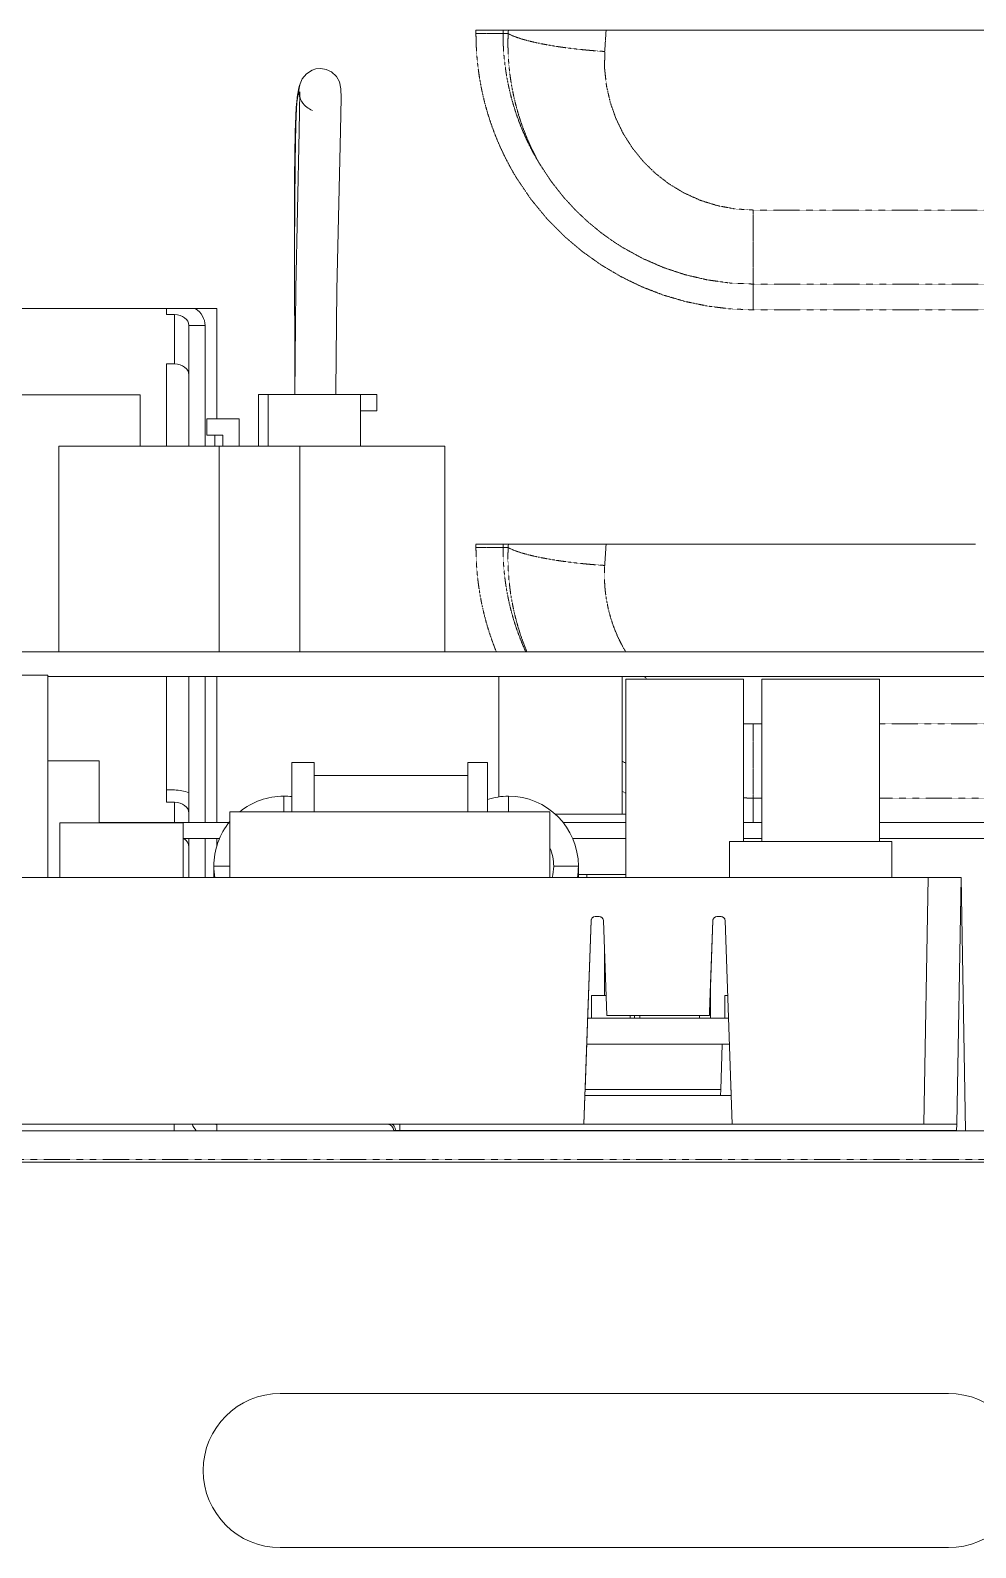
# Model space of a CAD drawing. Header units: millimetres. Extents: x 60499 to 556746, y 248297 to 497145.
# Drawn here: x 268243 to 270792, y 353530 to 357621 of the extents above; entities that cross this region are included whole.
import ezdxf

# ---------------------------------------------------------------- set-up
doc = ezdxf.new("R2010")
doc.units = ezdxf.units.MM
doc.linetypes.add('PHANTOM', pattern=[20, 10, -2, 2, -2, 2, -2])

msp = doc.modelspace()

# ---------------------------------------------------------------- linework, layer by layer
at = {"color": 7, "linetype": 'PHANTOM', "lineweight": 13, "ltscale": 0.000199986}
for p, q in [((269444.8, 357621.1), (269444.8, 357612.2)), ((269517.7, 357621.1), (269517.7, 357612.2)), ((269444.8, 356235.4), (269444.8, 356226.5)), ((269517.7, 356235.4), (269517.7, 356226.5))]:
    msp.add_line(p, q, dxfattribs=at)
at = {"color": 7, "lineweight": 13, "ltscale": 0.001225}
for p, q in [((269499.1, 357621.1), (269444.8, 357621.1)), ((269499.1, 356235.4), (269444.8, 356235.4))]:
    msp.add_line(p, q, dxfattribs=at)
at = {"color": 7, "linetype": 'PHANTOM', "lineweight": 13, "ltscale": 0.001644}
for p, q in [((269517.7, 357612.2), (269444.8, 357612.2)), ((269517.7, 356226.5), (269444.8, 356226.5))]:
    msp.add_line(p, q, dxfattribs=at)
at = {"color": 7, "lineweight": 13, "ltscale": 0.03937}
for p, q in [((269499.1, 357621.1), (272911.3, 357621.1)), ((266529.3, 356871.5), (268746.4, 356871.5)), ((267275.6, 356638.1), (268539.4, 356638.1)), ((269499.1, 356235.4), (270792, 356235.4)), ((266440.9, 355945.3), (272909.4, 355945.3)), ((268290, 355878.8), (272909.4, 355878.8)), ((272917.8, 355485.7), (270533.1, 355485.7)), ((272917.8, 355441.8), (270533.1, 355441.8)), ((270664, 355336.7), (266971.5, 355336.7)), ((266971.5, 355336.7), (270664.1, 355336.7)), ((270664.1, 355336.7), (266971.5, 355336.7)), ((266121.8, 354654.3), (290166.5, 354654.3)), ((267899.6, 354671.5), (269735.9, 354671.5)), ((269735.9, 354671.5), (267899.6, 354671.5)), ((270740.8, 354655.2), (269239.9, 354655.2)), ((269239.9, 354655.2), (270740.8, 354655.2)), ((266121.8, 354569.4), (290166.5, 354569.4)), ((268917.2, 353945.8), (270718.6, 353945.8)), ((270718.6, 353530.1), (268917.2, 353530.1))]:
    msp.add_line(p, q, dxfattribs=at)
at = {"color": 7, "linetype": 'PHANTOM', "lineweight": 13, "ltscale": 0.000311018}
for p, q in [((269531.5, 357612.2), (269517.7, 357612.2)), ((269531.5, 356226.5), (269517.7, 356226.5))]:
    msp.add_line(p, q, dxfattribs=at)
at = {"color": 7, "linetype": 'PHANTOM', "lineweight": 13, "ltscale": 0.000200397}
for p, q in [((269531.5, 357612.2), (269532.1, 357621.1)), ((269531.5, 356226.5), (269532.1, 356235.4))]:
    msp.add_line(p, q, dxfattribs=at)
at = {"color": 7, "linetype": 'PHANTOM', "lineweight": 13, "ltscale": 0.001288}
for p, q in [((269791.9, 357564.1), (269795.6, 357621.1)), ((269791.9, 356178.4), (269795.6, 356235.4))]:
    msp.add_line(p, q, dxfattribs=at)
at = {"color": 7, "lineweight": 13, "ltscale": 6.36829e-05}
msp.add_line((268976.4, 357427.1), (268978, 357424.8), dxfattribs=at)
at = {"color": 7, "linetype": 'PHANTOM', "lineweight": 13, "ltscale": 0.03937}
for p, q in [((272218.4, 357136.6), (270192, 357136.6)), ((270192, 356936.9), (271385.1, 356936.9)), ((270192, 356867.5), (271385.1, 356867.5)), ((272218.4, 355750.9), (270533, 355750.9)), ((270533, 355551.2), (272218.4, 355551.2)), ((266121.8, 354576.7), (290166.5, 354576.7))]:
    msp.add_line(p, q, dxfattribs=at)
at = {"color": 7, "linetype": 'PHANTOM', "lineweight": 13, "ltscale": 0.004503}
for p, q in [((270192, 357136.6), (270192, 356936.9)), ((270192, 355750.9), (270192, 355551.2))]:
    msp.add_line(p, q, dxfattribs=at)
at = {"color": 7, "linetype": 'PHANTOM', "lineweight": 13, "ltscale": 0.001565}
msp.add_line((270192, 356936.9), (270192, 356867.5), dxfattribs=at)
at = {"color": 7, "lineweight": 13, "ltscale": 0.000378947}
msp.add_line((268610.3, 356854.7), (268610.3, 356871.5), dxfattribs=at)
at = {"color": 7, "lineweight": 13, "ltscale": 0.006718}
msp.add_line((268746.4, 356573.6), (268746.4, 356871.5), dxfattribs=at)
at = {"color": 7, "lineweight": 13, "ltscale": 0.000485007}
msp.add_line((268610.3, 356854.7), (268631.8, 356854.7), dxfattribs=at)
at = {"color": 7, "linetype": 'PHANTOM', "lineweight": 13, "ltscale": 0.003}
msp.add_line((268631.8, 356854.7), (268631.8, 356721.6), dxfattribs=at)
at = {"color": 7, "lineweight": 13, "ltscale": 0.000990004}
msp.add_line((268670.6, 356825.4), (268714.5, 356825.4), dxfattribs=at)
at = {"color": 7, "lineweight": 13, "ltscale": 0.007348}
for p, q in [((268670.6, 356825.4), (268670.6, 356499.5)), ((268714.5, 356499.5), (268714.5, 356825.4))]:
    msp.add_line(p, q, dxfattribs=at)
at = {"color": 7, "lineweight": 13, "ltscale": 0.00047876}
msp.add_line((268631.8, 356721.6), (268610.6, 356721.6), dxfattribs=at)
at = {"color": 7, "lineweight": 13, "ltscale": 0.005008}
msp.add_line((268610.6, 356721.6), (268610.6, 356499.5), dxfattribs=at)
at = {"color": 7, "lineweight": 13, "ltscale": 0.003125}
msp.add_line((268539.4, 356499.6), (268539.4, 356638.1), dxfattribs=at)
at = {"color": 7, "lineweight": 13, "ltscale": 0.000590557}
msp.add_line((268858.6, 356639), (268884.8, 356639), dxfattribs=at)
at = {"color": 7, "lineweight": 13, "ltscale": 0.003145}
for p, q in [((268858.6, 356499.6), (268858.6, 356639)), ((268884.8, 356499.6), (268884.8, 356639)), ((269133.6, 356499.6), (269133.6, 356639))]:
    msp.add_line(p, q, dxfattribs=at)
at = {"color": 7, "lineweight": 13, "ltscale": 0.00561}
msp.add_line((268884.8, 356639), (269133.6, 356639), dxfattribs=at)
at = {"color": 7, "lineweight": 13, "ltscale": 0.000959096}
msp.add_line((268956.2, 356639), (268998.7, 356639), dxfattribs=at)
at = {"color": 7, "lineweight": 13, "ltscale": 0.001541}
msp.add_line((268998.7, 356639), (269067.1, 356639), dxfattribs=at)
at = {"color": 7, "lineweight": 13, "ltscale": 0.000984252}
for p, q in [((269133.6, 356639), (269177.2, 356639)), ((269177.2, 356595.4), (269177.2, 356639)), ((268719, 356529.9), (268719, 356573.6)), ((269133.6, 356595.4), (269177.2, 356595.4)), ((268762.6, 356529.9), (268719, 356529.9))]:
    msp.add_line(p, q, dxfattribs=at)
at = {"color": 7, "lineweight": 13, "ltscale": 0.001969}
msp.add_line((268719, 356573.6), (268806.3, 356573.6), dxfattribs=at)
at = {"color": 7, "lineweight": 13, "ltscale": 0.001669}
msp.add_line((268806.3, 356573.6), (268806.3, 356499.6), dxfattribs=at)
at = {"color": 7, "lineweight": 13, "ltscale": 0.000684663}
for p, q in [((268740.8, 356499.6), (268740.8, 356529.9)), ((268762.6, 356499.6), (268762.6, 356529.9))]:
    msp.add_line(p, q, dxfattribs=at)
at = {"color": 7, "lineweight": 13, "ltscale": 0.00975}
msp.add_line((268319.9, 356499.6), (268752.2, 356499.6), dxfattribs=at)
at = {"color": 7, "lineweight": 13, "ltscale": 0.0125}
for p, q in [((268319.9, 355945.3), (268319.9, 356499.6)), ((268752.2, 355945.3), (268752.2, 356499.6)), ((268970.2, 355945.3), (268970.2, 356499.6)), ((269361.1, 355945.3), (269361.1, 356499.6)), ((268290, 355882.1), (267735.8, 355882.1)), ((268290, 355882.1), (267735.8, 355882.1)), ((268290, 355882.1), (267735.8, 355882.1))]:
    msp.add_line(p, q, dxfattribs=at)
at = {"color": 7, "lineweight": 13, "ltscale": 0.004915}
msp.add_line((268752.2, 356499.6), (268970.2, 356499.6), dxfattribs=at)
at = {"color": 7, "lineweight": 13, "ltscale": 0.008816}
msp.add_line((268970.2, 356499.6), (269361.1, 356499.6), dxfattribs=at)
at = {"color": 7, "lineweight": 13, "ltscale": 0.0123}
for p, q in [((268290, 355882.1), (268290, 355336.7)), ((268290, 355336.7), (268290, 355882.1))]:
    msp.add_line(p, q, dxfattribs=at)
at = {"color": 7, "lineweight": 13, "ltscale": 0.007644}
msp.add_line((268610.6, 355878.8), (268610.6, 355539.8), dxfattribs=at)
at = {"color": 7, "lineweight": 13, "ltscale": 0.008863}
for p, q in [((268670.6, 355878.8), (268670.6, 355485.7)), ((268714.5, 355485.7), (268714.5, 355878.8)), ((268746.4, 355485.7), (268746.4, 355878.8))]:
    msp.add_line(p, q, dxfattribs=at)
at = {"color": 7, "lineweight": 13, "ltscale": 0.007317}
msp.add_line((269506.1, 355878.8), (269506.1, 355554.3), dxfattribs=at)
at = {"color": 7, "lineweight": 13, "ltscale": 0.008375}
msp.add_line((269838.6, 355878.8), (269838.6, 355507.4), dxfattribs=at)
msp.add_line((269838.6, 355878.8), (269838.6, 355507.4), dxfattribs=at)
at = {"color": 7, "linetype": 'PHANTOM', "lineweight": 13, "ltscale": 0.000206797}
msp.add_line((269905, 355872.1), (269898.7, 355878.8), dxfattribs=at)
at = {"color": 7, "lineweight": 13, "ltscale": 0.007165}
for p, q in [((270166.3, 355872.1), (269848.6, 355872.1)), ((270166.3, 355872.1), (269848.6, 355872.1)), ((270166.3, 355872.1), (269848.6, 355872.1)), ((270533.1, 355872.1), (270215.3, 355872.1)), ((270533.1, 355872.1), (270215.3, 355872.1)), ((270533.1, 355872.1), (270215.3, 355872.1))]:
    msp.add_line(p, q, dxfattribs=at)
at = {"color": 7, "lineweight": 13, "ltscale": 0.012075}
for p, q in [((269848.6, 355336.7), (269848.6, 355872.1)), ((269848.6, 355872.1), (269848.6, 355336.7))]:
    msp.add_line(p, q, dxfattribs=at)
at = {"color": 7, "lineweight": 13, "ltscale": 0.009875}
for p, q in [((270166.3, 355872.1), (270166.3, 355434.2)), ((270166.3, 355434.2), (270166.3, 355872.1)), ((270215.3, 355434.2), (270215.3, 355872.1)), ((270215.3, 355872.1), (270215.3, 355434.2)), ((270533.1, 355872.1), (270533.1, 355434.2)), ((270533.1, 355434.2), (270533.1, 355872.1))]:
    msp.add_line(p, q, dxfattribs=at)
at = {"color": 7, "linetype": 'PHANTOM', "lineweight": 13, "ltscale": 0.000526593}
for p, q in [((270215.3, 355750.9), (270192, 355750.9)), ((270192, 355551.2), (270215.3, 355551.2))]:
    msp.add_line(p, q, dxfattribs=at)
at = {"color": 7, "lineweight": 13, "ltscale": 0.003136}
for p, q in [((268290, 355651.5), (268429.1, 355651.5)), ((268429.1, 355651.5), (268290, 355651.5)), ((268429.1, 355651.5), (268290, 355651.5))]:
    msp.add_line(p, q, dxfattribs=at)
at = {"color": 7, "lineweight": 13, "ltscale": 0.003775}
for p, q in [((268429.1, 355651.5), (268429.1, 355484.1)), ((268429.1, 355484.1), (268429.1, 355651.5)), ((268429.1, 355484.1), (268429.1, 355651.5))]:
    msp.add_line(p, q, dxfattribs=at)
at = {"color": 7, "lineweight": 13, "ltscale": 0.001362}
for p, q in [((269008.4, 355647.1), (268948, 355647.1)), ((269008.4, 355647.1), (268948, 355647.1)), ((268948, 355647.1), (269008.4, 355647.1)), ((269008.4, 355514), (268948, 355514))]:
    msp.add_line(p, q, dxfattribs=at)
at = {"color": 7, "lineweight": 13, "ltscale": 0.003}
for p, q in [((268948, 355514), (268948, 355647.1)), ((268948, 355647.1), (268948, 355514)), ((269008.4, 355514), (269008.4, 355647.1)), ((269008.4, 355647.1), (269008.4, 355514)), ((269423.1, 355647.1), (269423.1, 355514)), ((269423.1, 355514), (269423.1, 355647.1)), ((269475.5, 355514), (269475.5, 355647.1)), ((269475.5, 355514), (269475.5, 355647.1)), ((269475.5, 355647.1), (269475.5, 355514))]:
    msp.add_line(p, q, dxfattribs=at)
at = {"color": 7, "lineweight": 13, "ltscale": 0.000789552}
msp.add_line((269008.4, 355612.1), (269008.4, 355647.1), dxfattribs=at)
at = {"color": 7, "lineweight": 13, "ltscale": 0.001182}
for p, q in [((269475.5, 355647.1), (269423.1, 355647.1)), ((269423.1, 355647.1), (269475.5, 355647.1)), ((269475.5, 355647.1), (269423.1, 355647.1)), ((269475.5, 355514), (269423.1, 355514))]:
    msp.add_line(p, q, dxfattribs=at)
at = {"color": 7, "linetype": 'PHANTOM', "lineweight": 13, "ltscale": 0.000263026}
msp.add_line((269848.6, 355644.9), (269838.6, 355650.9), dxfattribs=at)
at = {"color": 7, "lineweight": 13, "ltscale": 0.009354}
for p, q in [((269423.1, 355612.1), (269008.4, 355612.1)), ((269423.1, 355612.1), (269008.4, 355612.1)), ((269008.4, 355612.1), (269423.1, 355612.1)), ((269423.1, 355514), (269008.4, 355514))]:
    msp.add_line(p, q, dxfattribs=at)
at = {"color": 7, "lineweight": 13, "ltscale": 0.00221}
msp.add_line((269008.4, 355612.1), (269008.4, 355514), dxfattribs=at)
at = {"color": 7, "lineweight": 13, "ltscale": 0.000478745}
for p, q in [((268631.8, 355572.9), (268610.6, 355572.9)), ((268631.8, 355539.8), (268610.6, 355539.8))]:
    msp.add_line(p, q, dxfattribs=at)
at = {"color": 7, "lineweight": 13, "ltscale": 0.000949289}
for p, q in [((268926.5, 355514.1), (268926.5, 355556.2)), ((268926.5, 355556.2), (268926.5, 355514.1)), ((269532.4, 355514.1), (269532.4, 355556.2)), ((269532.4, 355556.2), (269532.4, 355514.1))]:
    msp.add_line(p, q, dxfattribs=at)
at = {"color": 7, "linetype": 'PHANTOM', "lineweight": 13, "ltscale": 0.000254485}
msp.add_line((269848.6, 355564.5), (269838.6, 355569.7), dxfattribs=at)
at = {"color": 7, "linetype": 'PHANTOM', "lineweight": 13, "ltscale": 0.001475}
msp.add_line((270192, 355551.2), (270192, 355485.8), dxfattribs=at)
at = {"color": 7, "linetype": 'PHANTOM', "lineweight": 13, "ltscale": 0.001219}
msp.add_line((268631.8, 355539.8), (268631.8, 355485.7), dxfattribs=at)
at = {"color": 7, "lineweight": 13, "ltscale": 0.019454}
for p, q in [((269643.9, 355514), (268781.3, 355514)), ((268781.3, 355514), (269643.9, 355514))]:
    msp.add_line(p, q, dxfattribs=at)
at = {"color": 7, "lineweight": 13, "ltscale": 0.004}
for p, q in [((268781.3, 355336.7), (268781.3, 355514)), ((268781.3, 355514), (268781.3, 355336.7)), ((269643.9, 355336.7), (269643.9, 355514)), ((269643.9, 355514), (269643.9, 355336.7)), ((269643.9, 355336.7), (269643.9, 355514))]:
    msp.add_line(p, q, dxfattribs=at)
at = {"color": 7, "lineweight": 13, "ltscale": 0.003759}
msp.add_line((268948, 355514), (268781.3, 355514), dxfattribs=at)
at = {"color": 7, "lineweight": 13, "ltscale": 0.003797}
msp.add_line((269643.9, 355514), (269475.5, 355514), dxfattribs=at)
at = {"color": 7, "lineweight": 13, "ltscale": 0.000304395}
msp.add_line((269658.9, 355507.4), (269672.4, 355507.4), dxfattribs=at)
at = {"color": 7, "lineweight": 13, "ltscale": 0.003975}
msp.add_line((269672.4, 355507.4), (269848.6, 355507.4), dxfattribs=at)
at = {"color": 7, "lineweight": 13, "ltscale": 0.0075}
msp.add_line((268655, 355484.1), (268322.4, 355484.1), dxfattribs=at)
msp.add_line((268655, 355484.1), (268322.4, 355484.1), dxfattribs=at)
msp.add_line((268655, 355484.1), (268322.4, 355484.1), dxfattribs=at)
at = {"color": 7, "lineweight": 13, "ltscale": 0.003325}
for p, q in [((268322.4, 355336.7), (268322.4, 355484.1)), ((268322.4, 355484.1), (268322.4, 355336.7)), ((268655, 355484.1), (268655, 355336.7)), ((268655, 355336.7), (268655, 355484.1))]:
    msp.add_line(p, q, dxfattribs=at)
at = {"color": 7, "lineweight": 13, "ltscale": 0.007904}
msp.add_line((268779.6, 355485.7), (268429.1, 355485.7), dxfattribs=at)
at = {"color": 7, "lineweight": 13, "ltscale": 0.003818}
msp.add_line((269848.6, 355485.7), (269679.3, 355485.7), dxfattribs=at)
at = {"color": 7, "lineweight": 13, "ltscale": 0.001105}
for p, q in [((270215.3, 355485.7), (270166.3, 355485.7)), ((270215.3, 355441.8), (270166.3, 355441.8))]:
    msp.add_line(p, q, dxfattribs=at)
at = {"color": 7, "lineweight": 13, "ltscale": 0.002216}
msp.add_line((268753.2, 355441.8), (268655, 355441.8), dxfattribs=at)
at = {"color": 7, "lineweight": 13, "ltscale": 0.002372}
for p, q in [((268670.6, 355441.8), (268670.6, 355336.7)), ((268714.5, 355336.7), (268714.5, 355441.8))]:
    msp.add_line(p, q, dxfattribs=at)
at = {"color": 7, "lineweight": 13, "ltscale": 0.000420818}
msp.add_line((268746.4, 355423.2), (268746.4, 355441.8), dxfattribs=at)
at = {"color": 7, "lineweight": 13, "ltscale": 0.003224}
msp.add_line((269848.6, 355441.8), (269705.7, 355441.8), dxfattribs=at)
at = {"color": 7, "lineweight": 13, "ltscale": 0.0022}
for p, q in [((270128.2, 355434.2), (270128.2, 355336.7)), ((270128.2, 355336.7), (270128.2, 355434.2)), ((270565.6, 355336.7), (270565.6, 355434.2)), ((270565.6, 355434.2), (270565.6, 355336.7)), ((270565.6, 355336.7), (270565.6, 355434.2)), ((270565.6, 355336.7), (270565.6, 355434.2)), ((270565.6, 355434.2), (270565.6, 355336.7))]:
    msp.add_line(p, q, dxfattribs=at)
at = {"color": 7, "lineweight": 13, "ltscale": 0.009865}
for p, q in [((270565.6, 355434.2), (270128.2, 355434.2)), ((270128.2, 355434.2), (270565.6, 355434.2)), ((270565.6, 355434.2), (270128.2, 355434.2))]:
    msp.add_line(p, q, dxfattribs=at)
at = {"color": 7, "lineweight": 13, "ltscale": 0.008365}
for p, q in [((270532.4, 355434.2), (270161.4, 355434.2)), ((270161.4, 355434.2), (270532.4, 355434.2))]:
    msp.add_line(p, q, dxfattribs=at)
at = {"color": 7, "lineweight": 13, "ltscale": 0.000965058}
msp.add_line((270532.4, 355434.2), (270489.6, 355434.2), dxfattribs=at)
at = {"color": 7, "lineweight": 13, "ltscale": 0.000965073}
msp.add_line((270489.6, 355434.2), (270532.4, 355434.2), dxfattribs=at)
at = {"color": 7, "lineweight": 13, "ltscale": 0.000905976}
for p, q in [((270525.5, 355434.2), (270565.6, 355434.2)), ((270565.6, 355434.2), (270525.5, 355434.2))]:
    msp.add_line(p, q, dxfattribs=at)
at = {"color": 7, "lineweight": 13, "ltscale": 0.000700042}
for p, q in [((268738, 355336.7), (268738, 355367.7)), ((268738, 355367.7), (268738, 355336.7)), ((269720.9, 355336.7), (269720.9, 355367.7)), ((269720.9, 355367.7), (269720.9, 355336.7)), ((269720.9, 355336.7), (269720.9, 355367.7))]:
    msp.add_line(p, q, dxfattribs=at)
at = {"color": 7, "lineweight": 13, "ltscale": 0.000973469}
msp.add_line((268738, 355367.7), (268781.2, 355367.7), dxfattribs=at)
at = {"color": 7, "lineweight": 13, "ltscale": 0.00097476}
msp.add_line((268781.3, 355367.7), (268738, 355367.7), dxfattribs=at)
at = {"color": 7, "lineweight": 13, "ltscale": 0.0015}
for p, q in [((269654.4, 355367.7), (269720.9, 355367.7)), ((269720.9, 355367.7), (269654.4, 355367.7))]:
    msp.add_line(p, q, dxfattribs=at)
at = {"color": 7, "lineweight": 13, "ltscale": 0.002881}
for p, q in [((269848.6, 355345.5), (269720.9, 355345.5)), ((269720.9, 355345.5), (269848.6, 355345.5))]:
    msp.add_line(p, q, dxfattribs=at)
at = {"color": 7, "lineweight": 13, "ltscale": 0.000517567}
msp.add_line((269743.8, 355345.5), (269720.9, 355345.5), dxfattribs=at)
at = {"color": 7, "lineweight": 13, "ltscale": 0.000200046}
for p, q in [((269743.8, 355336.7), (269743.8, 355345.5)), ((269743.8, 355345.5), (269743.8, 355336.7))]:
    msp.add_line(p, q, dxfattribs=at)
at = {"color": 7, "lineweight": 13, "ltscale": 0.002364}
for p, q in [((269743.8, 355345.5), (269848.6, 355345.5)), ((269848.6, 355345.5), (269743.8, 355345.5)), ((269848.6, 355345.5), (269743.8, 355345.5))]:
    msp.add_line(p, q, dxfattribs=at)
at = {"color": 7, "lineweight": 13, "ltscale": 0.001873}
for p, q in [((268655, 355336.7), (268738, 355336.7)), ((268738, 355336.7), (268655, 355336.7))]:
    msp.add_line(p, q, dxfattribs=at)
at = {"color": 7, "lineweight": 13, "ltscale": 0.002219}
msp.add_line((270565.6, 355336.7), (270664, 355336.7), dxfattribs=at)
at = {"color": 7, "lineweight": 13, "ltscale": 0.00222}
msp.add_line((270664.1, 355336.7), (270565.6, 355336.7), dxfattribs=at)
at = {"color": 7, "lineweight": 13, "ltscale": 0.015002}
for p, q in [((270664.1, 355336.7), (270652.4, 354671.5)), ((270652.4, 354671.5), (270664.1, 355336.7)), ((270741.1, 354671.5), (270752.7, 355336.7)), ((270752.7, 355336.7), (270741.1, 354671.5)), ((270741.1, 354671.5), (270752.7, 355336.7))]:
    msp.add_line(p, q, dxfattribs=at)
at = {"color": 7, "lineweight": 13, "ltscale": 0.000249938}
msp.add_line((270664, 355336.7), (270675.1, 355336.7), dxfattribs=at)
at = {"color": 7, "lineweight": 13, "ltscale": 0.002}
for p, q in [((270752.7, 355336.7), (270664.1, 355336.7)), ((270752.7, 355336.7), (270664.1, 355336.7)), ((270664.1, 355336.7), (270752.7, 355336.7)), ((270652.4, 354671.5), (270741.1, 354671.5)), ((270741.1, 354671.5), (270652.4, 354671.5))]:
    msp.add_line(p, q, dxfattribs=at)
at = {"color": 7, "lineweight": 13, "ltscale": 0.015391}
for p, q in [((270764.6, 354654.3), (270752.7, 355336.7)), ((270752.7, 355336.7), (270764.6, 354654.3)), ((270764.6, 354654.3), (270752.7, 355336.7))]:
    msp.add_line(p, q, dxfattribs=at)
at = {"color": 7, "lineweight": 13, "ltscale": 0.012391}
for p, q in [((269735.9, 354671.5), (269755.1, 355220.7)), ((269755.1, 355220.7), (269735.9, 354671.5)), ((270116.6, 355220.7), (270135.7, 354671.5)), ((270135.7, 354671.5), (270116.6, 355220.7))]:
    msp.add_line(p, q, dxfattribs=at)
at = {"color": 7, "lineweight": 13, "ltscale": 0.010272}
msp.add_line((269739.2, 354765.5), (269755.1, 355220.7), dxfattribs=at)
at = {"color": 7, "lineweight": 13, "ltscale": 0.000249998}
for p, q in [((269777.3, 355231.4), (269766.2, 355231.4)), ((269766.2, 355231.4), (269777.3, 355231.4)), ((270105.5, 355231.4), (270094.4, 355231.4)), ((270094.4, 355231.4), (270105.5, 355231.4))]:
    msp.add_line(p, q, dxfattribs=at)
at = {"color": 7, "lineweight": 13, "ltscale": 0.005762}
for p, q in [((269797.3, 354965.3), (269788.3, 355220.7)), ((269788.3, 355220.7), (269797.3, 354965.3)), ((270083.3, 355220.7), (270074.4, 354965.3)), ((270074.4, 354965.3), (270083.3, 355220.7))]:
    msp.add_line(p, q, dxfattribs=at)
at = {"color": 7, "lineweight": 13, "ltscale": 0.004386}
msp.add_line((270076.5, 355026.3), (270083.3, 355220.7), dxfattribs=at)
at = {"color": 7, "lineweight": 13, "ltscale": 0.00287}
msp.add_line((269790.9, 355018.5), (269790.9, 355145.8), dxfattribs=at)
at = {"color": 7, "lineweight": 13, "ltscale": 0.002869}
for p, q in [((269790.9, 355145.8), (269790.9, 355018.5)), ((269790.9, 355018.5), (269790.9, 355145.8))]:
    msp.add_line(p, q, dxfattribs=at)
at = {"color": 7, "lineweight": 13, "ltscale": 0.001375}
for p, q in [((269756.2, 355018.5), (269756.2, 354957.5)), ((269756.2, 354957.5), (269756.2, 355018.5)), ((270115.5, 355018.5), (270115.5, 354957.5)), ((270115.5, 354957.5), (270115.5, 355018.5))]:
    msp.add_line(p, q, dxfattribs=at)
at = {"color": 7, "lineweight": 13, "ltscale": 0.000883087}
msp.add_line((269795.4, 355018.5), (269756.2, 355018.5), dxfattribs=at)
at = {"color": 7, "lineweight": 13, "ltscale": 0.000883072}
for p, q in [((269756.2, 355018.5), (269795.4, 355018.5)), ((269795.4, 355018.5), (269756.2, 355018.5))]:
    msp.add_line(p, q, dxfattribs=at)
at = {"color": 7, "lineweight": 13, "ltscale": 0.001184}
msp.add_line((270074.7, 354973.8), (270076.5, 355026.3), dxfattribs=at)
at = {"color": 7, "lineweight": 13, "ltscale": 0.00182}
for p, q in [((270076.9, 354957.5), (270076.9, 355038.3)), ((270076.9, 354957.5), (270076.9, 355038.3)), ((270076.9, 355038.3), (270076.9, 354957.5))]:
    msp.add_line(p, q, dxfattribs=at)
at = {"color": 7, "lineweight": 13, "ltscale": 0.000183541}
for p, q in [((270123.6, 355018.5), (270115.5, 355018.5)), ((270115.5, 355018.5), (270123.6, 355018.5)), ((270123.6, 355018.5), (270115.5, 355018.5))]:
    msp.add_line(p, q, dxfattribs=at)
at = {"color": 7, "lineweight": 13, "ltscale": 0.000191512}
msp.add_line((270074.4, 354965.3), (270074.7, 354973.8), dxfattribs=at)
at = {"color": 7, "lineweight": 13, "ltscale": 0.008566}
for p, q in [((270125.7, 354957.5), (269745.9, 354957.5)), ((269745.9, 354957.5), (270125.7, 354957.5))]:
    msp.add_line(p, q, dxfattribs=at)
at = {"color": 7, "lineweight": 13, "ltscale": 0.000233012}
msp.add_line((269756.2, 354957.5), (269745.9, 354957.5), dxfattribs=at)
at = {"color": 7, "lineweight": 13, "ltscale": 0.002359}
msp.add_line((269860.8, 354957.5), (269756.2, 354957.5), dxfattribs=at)
at = {"color": 7, "lineweight": 13, "ltscale": 0.00625}
for p, q in [((270074.4, 354965.3), (269797.3, 354965.3)), ((269797.3, 354965.3), (270074.4, 354965.3))]:
    msp.add_line(p, q, dxfattribs=at)
at = {"color": 7, "lineweight": 13, "ltscale": 0.000174995}
for p, q in [((269860.8, 354957.5), (269860.8, 354965.3)), ((269860.8, 354957.5), (269860.8, 354965.3)), ((269860.8, 354965.3), (269860.8, 354957.5)), ((269871.8, 354965.3), (269871.8, 354957.5)), ((269871.8, 354957.5), (269871.8, 354965.3)), ((269886.6, 354965.3), (269886.6, 354957.5)), ((269886.6, 354957.5), (269886.6, 354965.3)), ((270047.3, 354957.5), (270047.3, 354965.3)), ((270047.3, 354957.5), (270047.3, 354965.3)), ((270047.3, 354965.3), (270047.3, 354957.5))]:
    msp.add_line(p, q, dxfattribs=at)
at = {"color": 7, "lineweight": 13, "ltscale": 0.00024752}
msp.add_line((269860.8, 354957.5), (269871.8, 354957.5), dxfattribs=at)
at = {"color": 7, "lineweight": 13, "ltscale": 0.000334657}
msp.add_line((269886.6, 354957.5), (269871.8, 354957.5), dxfattribs=at)
at = {"color": 7, "lineweight": 13, "ltscale": 0.003623}
msp.add_line((270047.3, 354957.5), (269886.6, 354957.5), dxfattribs=at)
at = {"color": 7, "lineweight": 13, "ltscale": 0.000668804}
msp.add_line((270076.9, 354957.5), (270047.3, 354957.5), dxfattribs=at)
at = {"color": 7, "lineweight": 13, "ltscale": 0.000862137}
msp.add_line((270077.2, 354957.5), (270115.5, 354957.5), dxfattribs=at)
at = {"color": 7, "lineweight": 13, "ltscale": 0.00023157}
msp.add_line((270125.7, 354957.5), (270115.5, 354957.5), dxfattribs=at)
at = {"color": 7, "lineweight": 13, "ltscale": 0.008676}
for p, q in [((270128.2, 354887.7), (269743.5, 354887.7)), ((269743.5, 354887.7), (270128.2, 354887.7))]:
    msp.add_line(p, q, dxfattribs=at)
at = {"color": 7, "lineweight": 13, "ltscale": 0.002758}
for p, q in [((270104.6, 354765.5), (270108.9, 354887.7)), ((270108.9, 354887.7), (270104.6, 354765.5))]:
    msp.add_line(p, q, dxfattribs=at)
at = {"color": 7, "lineweight": 13, "ltscale": 0.002778}
msp.add_line((270104.6, 354764.6), (270108.9, 354887.7), dxfattribs=at)
at = {"color": 7, "lineweight": 13, "ltscale": 0.001751}
msp.add_line((269735.9, 354671.5), (269738.6, 354749.1), dxfattribs=at)
at = {"color": 7, "lineweight": 13, "ltscale": 0.008894}
for p, q in [((270133, 354749.1), (269738.6, 354749.1)), ((270133, 354749.1), (269738.6, 354749.1)), ((269738.6, 354749.1), (270133, 354749.1)), ((269738.6, 354749.1), (270133, 354749.1))]:
    msp.add_line(p, q, dxfattribs=at)
at = {"color": 7, "lineweight": 13, "ltscale": 0.00824}
for p, q in [((270104, 354749.1), (269738.6, 354749.1)), ((269739.2, 354765.5), (270104.6, 354765.5)), ((270104.6, 354765.5), (269739.2, 354765.5))]:
    msp.add_line(p, q, dxfattribs=at)
at = {"color": 7, "lineweight": 13, "ltscale": 0.000331029}
msp.add_line((269738.7, 354750.8), (269739.2, 354765.5), dxfattribs=at)
at = {"color": 7, "lineweight": 13, "ltscale": 0.000368718}
for p, q in [((270104, 354749.1), (270104.6, 354765.5)), ((270104.6, 354765.5), (270104, 354749.1))]:
    msp.add_line(p, q, dxfattribs=at)
at = {"color": 7, "lineweight": 13, "ltscale": 0.00065395}
msp.add_line((270133, 354749.1), (270104, 354749.1), dxfattribs=at)
at = {"color": 7, "lineweight": 13, "ltscale": 0.000341488}
msp.add_line((270132.5, 354764.3), (270133, 354749.1), dxfattribs=at)
at = {"color": 7, "lineweight": 13, "ltscale": 0.000387898}
msp.add_line((268631.4, 354654.3), (268631.4, 354671.5), dxfattribs=at)
at = {"color": 7, "lineweight": 13, "ltscale": 0.000387958}
msp.add_line((268746.4, 354654.3), (268746.4, 354671.5), dxfattribs=at)
at = {"color": 7, "lineweight": 13, "ltscale": 1.97073e-05}
for p, q in [((269223.3, 354654.3), (269223.2, 354655.2)), ((269223.2, 354655.2), (269223.3, 354654.3)), ((269239.9, 354655.2), (269239.9, 354654.3)), ((269239.9, 354654.3), (269239.9, 354655.2))]:
    msp.add_line(p, q, dxfattribs=at)
at = {"color": 7, "lineweight": 13, "ltscale": 1.97674e-05}
msp.add_line((269223.2, 354655.2), (269223.3, 354654.3), dxfattribs=at)
at = {"color": 7, "lineweight": 13, "ltscale": 0.000265195}
for p, q in [((269239.9, 354655.2), (269228.1, 354655.3)), ((269228.1, 354655.3), (269239.9, 354655.2))]:
    msp.add_line(p, q, dxfattribs=at)
at = {"color": 7, "lineweight": 13, "ltscale": 0.000368494}
msp.add_line((269239.9, 354655.2), (269239.9, 354671.5), dxfattribs=at)
msp.add_line((269239.9, 354655.2), (269239.9, 354671.5), dxfattribs=at)
at = {"color": 7, "lineweight": 13, "ltscale": 0.009016}
for p, q in [((270135.7, 354671.5), (269735.9, 354671.5)), ((269735.9, 354671.5), (270135.7, 354671.5))]:
    msp.add_line(p, q, dxfattribs=at)
at = {"color": 7, "lineweight": 13, "ltscale": 0.011653}
for p, q in [((270135.7, 354671.5), (270652.4, 354671.5)), ((270652.4, 354671.5), (270135.7, 354671.5))]:
    msp.add_line(p, q, dxfattribs=at)
at = {"color": 7, "lineweight": 13, "ltscale": 0.000697098}
msp.add_line((270708.8, 354671.5), (270739.8, 354671.5), dxfattribs=at)
at = {"color": 7, "lineweight": 13, "ltscale": 0.000302893}
msp.add_line((270735.4, 354671.5), (270722, 354671.5), dxfattribs=at)
at = {"color": 7, "lineweight": 13, "ltscale": 0.00026}
msp.add_line((270729.6, 354671.5), (270741.1, 354671.5), dxfattribs=at)
at = {"color": 7, "lineweight": 13, "ltscale": 0.00036855}
for p, q in [((270741.1, 354671.5), (270740.8, 354655.2)), ((270740.8, 354655.2), (270741.1, 354671.5))]:
    msp.add_line(p, q, dxfattribs=at)
at = {"color": 7, "linetype": 'PHANTOM', "lineweight": 13, "ltscale": 0.03937}
for points in [[(270192, 357136.6), (270143.6, 357139.5), (270096, 357148.3), (270049.8, 357162.7), (270005.7, 357182.6), (269964.5, 357207.5), (269928.5, 357235.5), (269896, 357267.4), (269867.1, 357303), (269842.4, 357341.6), (269822.4, 357382.6), (269807.2, 357425.6), (269796.7, 357471.2), (269791.6, 357517.6), (269791.9, 357564.1)], [(270192, 356867.5), (270130.4, 356870), (270069.2, 356877.6), (270008.7, 356890.1), (269949.4, 356907.5), (269891.7, 356929.8), (269835.9, 356956.9), (269782.4, 356988.5), (269731.7, 357024.5), (269684.1, 357064.8), (269635.7, 357113.6), (269592, 357166.9), (269553.4, 357224.2)], [(270192, 356936.9), (270128.3, 356939.9), (270067.7, 356948.4), (270008, 356962.4), (269949.9, 356981.7), (269893.7, 357006.2), (269839.9, 357035.8), (269810.8, 357054.7), (269782.7, 357075), (269746.9, 357104.4), (269713.2, 357136.2), (269681.8, 357170.3), (269646.9, 357214.7), (269615.7, 357262.1)]]:
    msp.add_lwpolyline(points, dxfattribs=at)
at = {"color": 7, "lineweight": 13, "ltscale": 0.03937}
for points in [[(268969.4, 357472.6), (268976.3, 357490), (268987.5, 357503.9), (269002.8, 357513.7), (269012.8, 357516.9)], [(269012.8, 357516.9), (269026.7, 357518.2), (269041.1, 357515.8), (269054.8, 357509.5), (269069.1, 357496.2), (269077.1, 357481.8), (269080.8, 357463.2), (269081.2, 357439.2), (269079.2, 357350.2), (269069.7, 356921.3), (269067.1, 356649.2), (269067.1, 356639)], [(268969.4, 357472.6), (268962.1, 357426.2), (268959.4, 357373.3), (268956.9, 357264.1), (268955.5, 357034.8), (268956.2, 356668.1), (268956.2, 356639)], [(268969.4, 357472.6), (268967.4, 357465.7), (268962.8, 357440.8), (268959.7, 357394.9), (268957, 357290.4), (268955.7, 357121.9)], [(268955.6, 356928.1), (268955.7, 357223.9), (268957.5, 357346.4), (268960.3, 357413.3), (268962.5, 357437.5)], [(268970.2, 357455.7), (268968.3, 357349.3), (268958.8, 356925.3), (268956.2, 356639)], [(269228.1, 354655.3), (269227.2, 354661.3), (269224.6, 354666.8), (269221.5, 354669.9), (269216.4, 354671.5)], [(269228.1, 354655.3), (269227.2, 354661.3), (269224.6, 354666.8), (269221.5, 354669.9), (269216.4, 354671.5)]]:
    msp.add_lwpolyline(points, dxfattribs=at)
at = {"color": 7, "linetype": 'PHANTOM', "lineweight": 13, "ltscale": 0.03937}
for centre, radius, start, end in [((270191.9, 357612.2), 747.1, 179.9993, 211.2857), ((270191.9, 357612.2), 674.2, 179.999, 211.2859), ((270194.1, 357586.4), 663.1, 177.7717, 209.286), ((270191.9, 356226.5), 747.1, 179.999, 202.1116), ((270191.9, 356226.5), 674.2, 179.9988, 204.6528), ((270194.1, 356200.7), 663.1, 177.7723, 202.6579), ((270193.4, 356152.6), 402.3, 176.3231, 211.0142), ((270192, 356151), 400.1, 266.3249, 269.9999), ((270192, 356228.6), 677.5, 267.8314, 270)]:
    msp.add_arc(centre, radius, start, end, dxfattribs=at)
at = {"color": 7, "lineweight": 13, "ltscale": 0.03937}
for centre, radius, start, end in [((269022.5, 357457.5), 55.2, 164.0911, 216.2837), ((269022.4, 357457.5), 55.1, 164.0959, 192.6963), ((269022.4, 357457.4), 55.1, 164.0405, 198.9528), ((269022.4, 357457.5), 55.1, 164.0553, 181.9681), ((269022.5, 357457.5), 55.2, 181.9697, 198.945), ((269022.5, 357457.5), 55.2, 192.6894, 198.9425), ((269022.8, 357457.6), 55.5, 213.3108, 250.3086), ((268926.5, 355367.7), 188.5, 90, 129.0618), ((268926.5, 355367.7), 188.5, 90, 129.0615), ((268926.5, 355367.7), 188.5, 90, 129.0618), ((268926.5, 355367.7), 188.5, 83.4584, 90), ((268926.5, 355367.7), 188.5, 83.4583, 90), ((268926.5, 355367.7), 188.5, 83.4584, 90), ((269532.4, 355367.7), 188.5, 90, 107.5654), ((269532.4, 355367.7), 188.5, 90, 107.5654), ((269532.4, 355367.7), 188.5, 90, 107.5654), ((269532.4, 355367.7), 188.5, 0, 90), ((269532.4, 355367.7), 188.5, 0, 90), ((269532.4, 355367.7), 188.5, 0, 90), ((268926.5, 355367.7), 188.5, 140.4121, 180), ((268926.5, 355367.7), 188.5, 140.4121, 180), ((268926.5, 355367.7), 188.5, 140.4121, 180), ((269532.4, 355367.7), 121.9, 0, 23.8935), ((269532.4, 355367.7), 121.9, 360, 23.8934), ((268926.5, 355367.7), 188.5, 180, 189.4806), ((268926.5, 355367.7), 188.5, 180, 189.4806), ((268923.1, 355367.4), 185.1, 179.8994, 189.5655), ((269532.4, 355367.7), 121.9, 345.2527, 0), ((269532.4, 355367.7), 121.9, 345.2527, 0), ((269533.1, 355367.7), 187.8, 350.505, 0.0194), ((269532.4, 355367.7), 188.5, 350.5194, 0), ((269532.4, 355367.7), 188.5, 350.5194, 0), ((269766.2, 355220.3), 11.1, 90.0526, 177.9485), ((269766.2, 355220.3), 11.1, 89.9999, 178), ((269766.4, 355220.2), 11.3, 152.455, 177.7526), ((269766.3, 355220.1), 11.3, 115.3242, 133.5226), ((269777.2, 355220.1), 11.3, 64.5294, 89.7521), ((269777.2, 355220.3), 11.1, 2.0526, 89.9485), ((269777.3, 355220.3), 11.1, 2, 89.9999), ((269777.1, 355220.1), 11.3, 27.3063, 45.4949), ((270094.4, 355220.3), 11.1, 90.0526, 177.9485), ((270094.4, 355220.3), 11.1, 89.9999, 178), ((270094.6, 355220.2), 11.3, 152.4551, 177.7526), ((270094.5, 355220.1), 11.3, 115.3242, 133.5226), ((270105.4, 355220.1), 11.3, 64.5293, 89.7521), ((270105.5, 355220.3), 11.1, 2.0526, 89.9486), ((270105.5, 355220.3), 11.1, 2, 89.9999), ((270105.3, 355220.1), 11.3, 27.3059, 45.4952), ((268753.3, 354708.4), 82.7, 206.4614, 220.8143), ((268753.3, 354708.4), 38.8, 251.7601, 259.6697), ((269206.6, 354654.9), 16.6, 1, 90), ((269206.6, 354654.9), 16.6, 1, 90), ((269226.4, 354607.8), 47.5, 87.9959, 93.8734), ((269226.4, 354607.8), 47.5, 87.9957, 93.8702), ((268917.2, 353738), 207.9, 90, 270), ((270718.6, 353738), 207.9, 270, 90)]:
    msp.add_arc(centre, radius, start, end, dxfattribs=at)
at = {"color": 7, "linetype": 'PHANTOM', "lineweight": 13, "ltscale": 0.03937}
for centre in [(269791.9, 357612.2), (269791.9, 356226.5)]:
    msp.add_ellipse(centre, major_axis=(276.6, -17.7), ratio=0.173302, start_param=3.496256, end_param=4.723511, dxfattribs=at)
at = {"color": 7, "lineweight": 13, "ltscale": 0.03937}
for centre, major_axis, start_param, end_param in [((268631.8, 356825.4), (-82.7, 0), 3.141593, 3.972293), ((268631.8, 356825.4), (-38.8, 0), 3.141593, 4.712389), ((268631.8, 356692.3), (-38.8, 0), 3.141593, 4.712389), ((268631.8, 355510.5), (-82.7, 0), 4.22404, 4.712389), ((268631.8, 355510.5), (-38.8, 0), 3.141593, 4.712389), ((268631.8, 355419.6), (-38.8, 0), 3.141593, 4.003047)]:
    msp.add_ellipse(centre, major_axis=major_axis, ratio=0.75471, start_param=start_param, end_param=end_param, dxfattribs=at)

doc.saveas('drawing.dxf')
